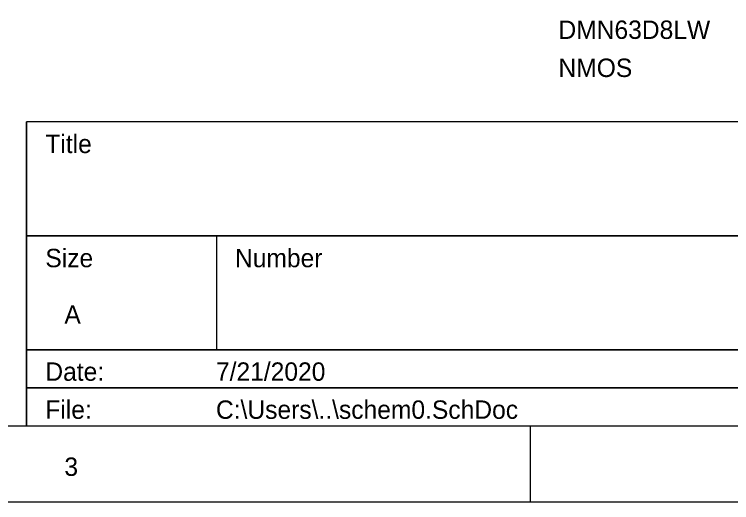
# Model space of a CAD drawing. Header units: millimetres. Extents: x 0 to 9.5, y 0 to 7.5.
# Drawn here: x 5.768 to 7.654, y -0.002 to 1.282 of the extents above; entities that cross this region are included whole.
import ezdxf

# ---------------------------------------------------------------- set-up
doc = ezdxf.new("R2010")
doc.units = ezdxf.units.MM
doc.header["$MEASUREMENT"] = 0
doc.layers.add('Sheet', color=255, linetype='Continuous')

msp = doc.modelspace()

# ---------------------------------------------------------------- linework, layer by layer
at = {"layer": 'Sheet', "const_width": 0.0039}
for points in [[(0.0008, 7.5), (0.0008, 0), (9.4996, 0), (9.4996, 7.5), (0.0008, 7.5), (0.0008, 7.5)], [(0.0008, 7.5), (9.4996, 7.5), (9.4996, 0), (0.0008, 0), (0.0008, 7.5)], [(0.2009, 7.2999), (0.2009, 0.1997), (9.2995, 0.1997), (9.2995, 7.2999), (0.2009, 7.2999), (0.2009, 7.2999)], [(0.2009, 7.2999), (9.2995, 7.2999), (9.2995, 0.1997), (0.2009, 0.1997), (0.2009, 7.2999)]]:
    msp.add_lwpolyline(points, close=True, dxfattribs=at)
for points in [[(5.8001, 0.9998), (9.2995, 0.9998)], [(5.8001, 0.9998), (5.8001, 0.1997)], [(5.8001, 0.6996), (9.2995, 0.6996)], [(6.3, 0.6996), (6.3, 0.3998)], [(5.8001, 0.3998), (9.2995, 0.3998)], [(5.8001, 0.2998), (9.2995, 0.2998)], [(7.125, 0), (7.125, 0.1997)]]:
    msp.add_lwpolyline(points, dxfattribs=at)

# ---------------------------------------------------------------- texts
at = {"layer": 'Sheet'}
for s, height, p in [('DMN63D8LW', 0.04837, (7.1988, 1.2175)), ('NMOS', 0.04837, (7.1988, 1.1174)), ('Title', 0.04837, (5.8497, 0.9173)), ('Size', 0.04837, (5.8497, 0.6171)), ('Number', 0.04837, (6.3483, 0.6171)), ('A', 0.0484, (5.8998, 0.4686)), ('Date:', 0.04837, (5.8497, 0.3185)), ('7/21/2020', 0.04837, (6.2983, 0.3185)), ('File:', 0.04837, (5.8497, 0.2185)), ('C:\\Users\\..\\schem0.SchDoc', 0.048366, (6.2983, 0.2185)), ('3', 0.0484, (5.8998, 0.0684))]:
    msp.add_text(s, height=height, dxfattribs=at).set_placement(p)

doc.saveas('drawing.dxf')
